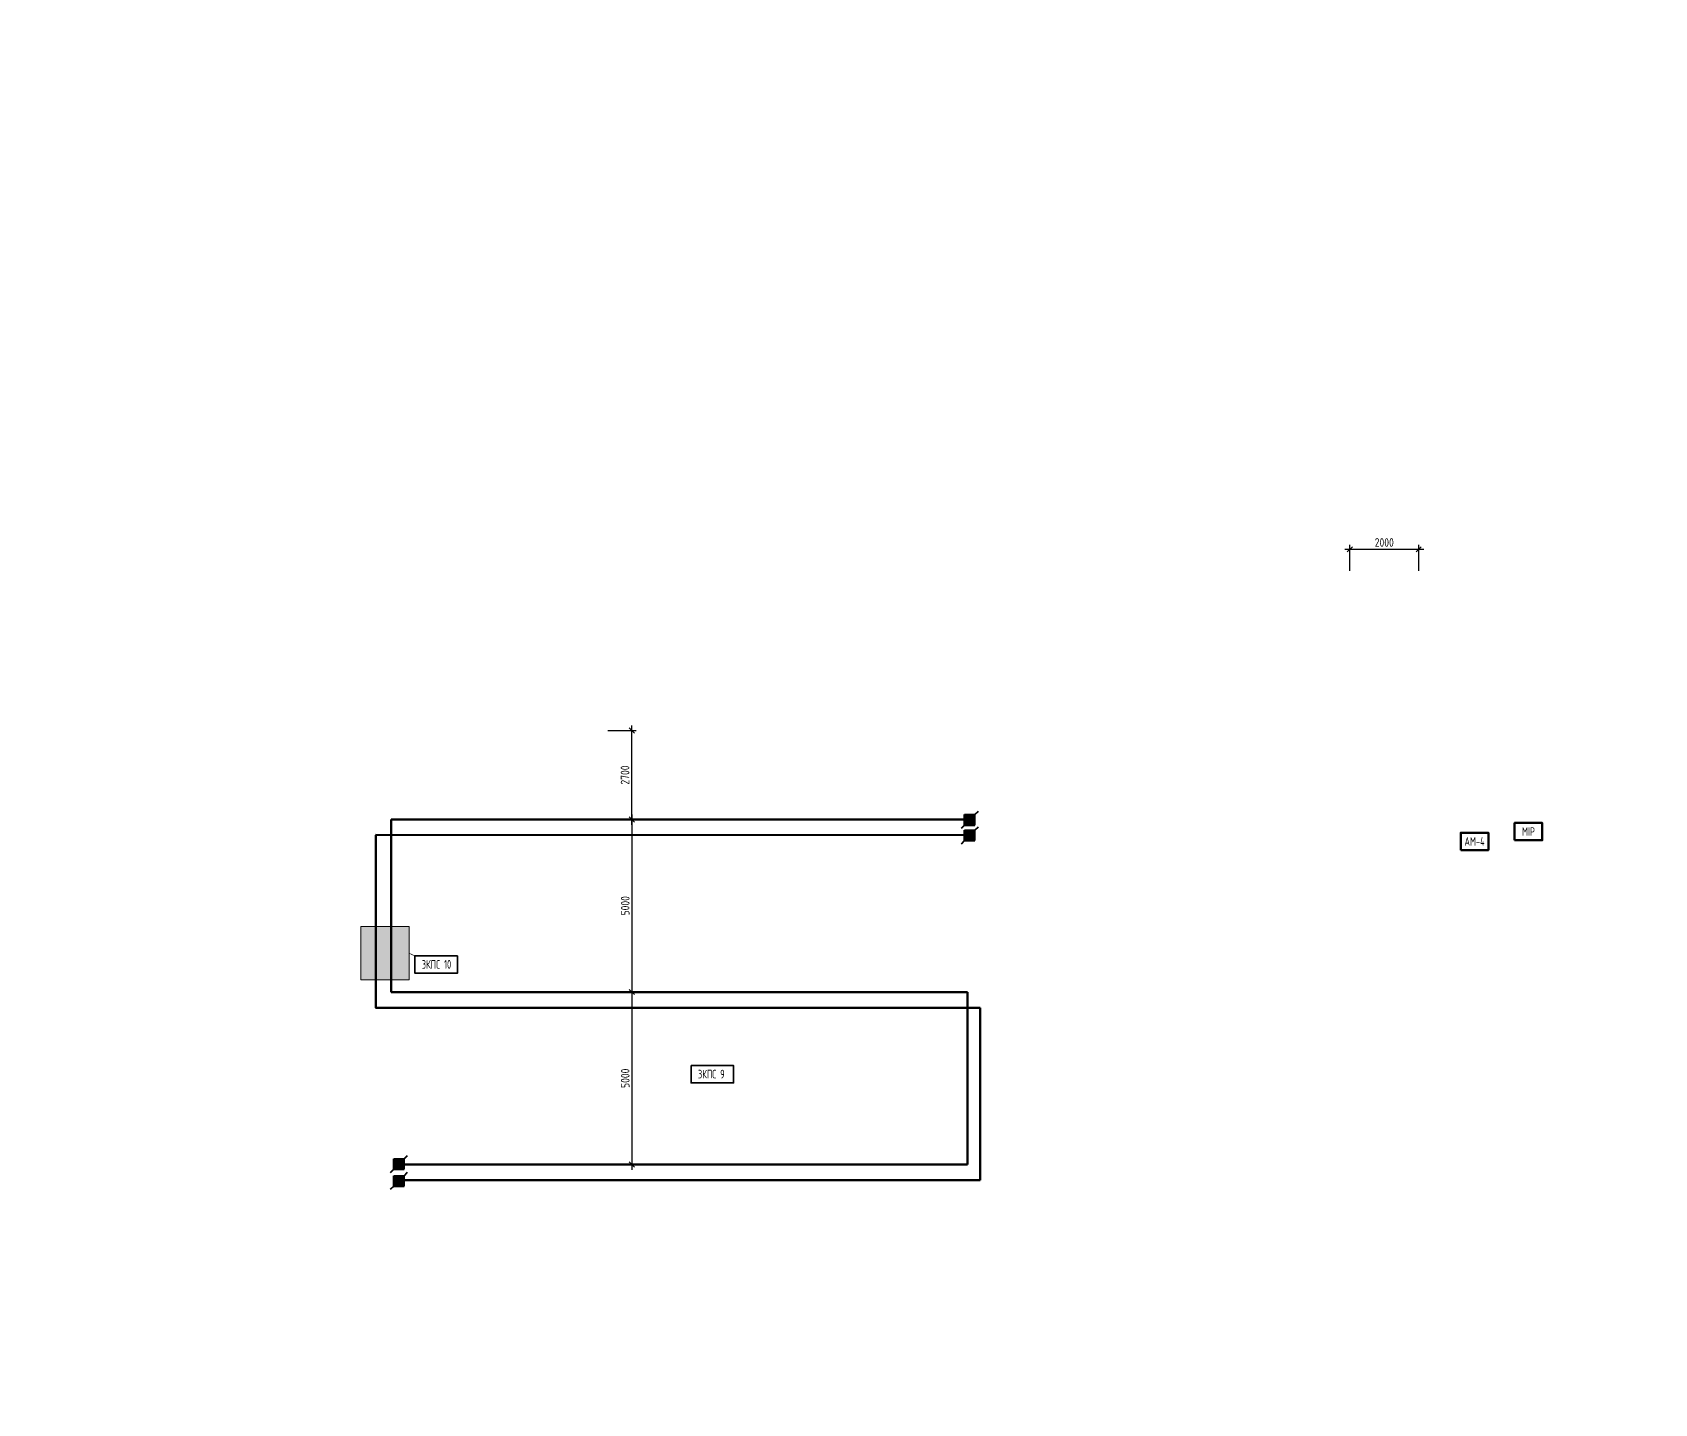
# Model space of a CAD drawing. Header units: millimetres. Extents: x -553547 to 230550, y -59438 to 214451.
# Drawn here: x 57473 to 104479, y 37758 to 77506 of the extents above; entities that cross this region are included whole.
import ezdxf
from ezdxf import colors
from ezdxf.entities.mleader import LeaderData, LeaderLine
from ezdxf.enums import TextEntityAlignment as Align
from ezdxf.math import Vec2, Vec3

# ---------------------------------------------------------------- set-up
doc = ezdxf.new("R2010")
doc.units = ezdxf.units.MM
doc.set_wipeout_variables(frame=1)
doc.linetypes.add('Cплошная', pattern=[0])
doc.layers.add('A-HATCH-WALL', color=7, linetype='Continuous')
for name, color, linetype, lineweight in [('FS zone', 94, 'Continuous', 30), ('Адресация СПС', 7, 'Continuous', 25), ('АР_Размеры', 7, 'Continuous', 20), ('АР_Текст', 7, 'Continuous', 20), ('АТ_ПС_ИП_025', 1, 'Continuous', 25), ('ПС_ОБОРУДОВАНИЕ', 1, 'Continuous', 35)]:
    doc.layers.add(name, color=color, linetype=linetype, lineweight=lineweight)
doc.styles.add('GOST 2.304', font='cs_gost2304.shx', dxfattribs={"width": 0.8})
doc.styles.add('GOST type A', font='GOST2304A.ttf')
doc.styles.add('ГОСТ', font='cs_gost2304.shx')
doc.styles.add('ГОСТ 2.304', font='CS_Gost2304.shx')
doc.linetypes.add('зигзаг', pattern='A,0.00254,-5.08,[131,ltypeshp.shx,S=5.08,R=0,X=-5.08,Y=0],-10.16,[131,ltypeshp.shx,S=5.08,R=180,X=5.08,Y=0],-5.08', length=20.32254)
doc.dimstyles.new('100 Ариал', dxfattribs={"dimscale": 100, "dimtxt": 2.5, "dimasz": 1.5, "dimexe": 1.25, "dimexo": 0.625, "dimtad": 1, "dimdec": 0, "dimrnd": 0.001, "dimtxsty": 'ГОСТ', "dimblk": 'OBLIQUE', "dimcen": 1.5, "dimdle": 1.5, "dimclrt": 256, "dimadec": 0, "dimazin": 2, "dimtfac": 0.75, "dimtdec": 0, "dimtmove": 1, "dimatfit": 3, "dimfxl": 7, "dimfxlon": 1, "dimtolj": 1, "dimarcsym": 2})

# ---------------------------------------------------------------- blocks, each defined once
blk = doc.blocks.new('_Oblique')
at = {"color": 0, "linetype": 'ByBlock', "lineweight": -2}
blk.add_line((-0.5, -0.5), (0.5, 0.5), dxfattribs=at)
blk = doc.blocks.new('*D19')
at = {"layer": 'Defpoints', "color": 0, "lineweight": 30, "ltscale": 100, "transparency": 16777216}
for p in [(74082, 57269), (74843, 57269), (73923, 54689)]:
    blk.add_point(p, dxfattribs=at)
at = {"layer": 'АР_Текст', "color": 0, "lineweight": -2, "ltscale": 100, "transparency": 16777216}
for p, q in [((74843, 54539), (74843, 57419)), ((74145, 57269), (74968, 57269)), ((74143, 54689), (74968, 54689))]:
    blk.add_line(p, q, dxfattribs=at)
at = {"layer": 'АР_Текст', "color": 0, "lineweight": -2, "ltscale": 100, "transparency": 16777216, "xscale": 150, "yscale": 150, "zscale": 150}
for p, rotation in [((74843, 57269), 90), ((74843, 54689), 270)]:
    blk.add_blockref('_Oblique', p, dxfattribs=dict(at, rotation=rotation))
at = {"layer": 'АР_Текст', "ltscale": 100, "transparency": 16777216, "insert": (74646, 55979), "char_height": 250, "attachment_point": 5, "rotation": 90, "style": 'ГОСТ'}
blk.add_mtext('\\A1;2700', dxfattribs=at)
blk = doc.blocks.new('*D20')
at = {"layer": 'Defpoints', "color": 0, "lineweight": 30, "ltscale": 100, "transparency": 16777216}
for p in [(74843, 54689), (74843, 49688), (74844, 49688)]:
    blk.add_point(p, dxfattribs=at)
at = {"layer": 'АР_Текст', "color": 0, "lineweight": -2, "ltscale": 100, "transparency": 16777216}
for p, q in [((74843, 54839), (74843, 49538)), ((74843, 54689), (74968, 54689)), ((74843, 49688), (74718, 49688))]:
    blk.add_line(p, q, dxfattribs=at)
at = {"layer": 'АР_Текст', "color": 0, "lineweight": -2, "ltscale": 100, "transparency": 16777216, "xscale": 150, "yscale": 150, "zscale": 150}
for p, rotation in [((74843, 54689), 90), ((74843, 49688), 270)]:
    blk.add_blockref('_Oblique', p, dxfattribs=dict(at, rotation=rotation))
at = {"layer": 'АР_Текст', "ltscale": 100, "transparency": 16777216, "insert": (74651, 52189), "char_height": 250, "attachment_point": 5, "rotation": 90, "style": 'ГОСТ'}
blk.add_mtext('\\A1;5000', dxfattribs=at)
blk = doc.blocks.new('*D21')
at = {"layer": 'Defpoints', "color": 0, "lineweight": 30, "ltscale": 100, "transparency": 16777216}
for p in [(74843, 49688), (74843, 44688), (74851, 44688)]:
    blk.add_point(p, dxfattribs=at)
at = {"layer": 'АР_Текст', "color": 0, "lineweight": -2, "ltscale": 100, "transparency": 16777216}
for p, q in [((74843, 49838), (74843, 44538)), ((74843, 49688), (74968, 49688)), ((74843, 44688), (74718, 44688))]:
    blk.add_line(p, q, dxfattribs=at)
at = {"layer": 'АР_Текст', "color": 0, "lineweight": -2, "ltscale": 100, "transparency": 16777216, "xscale": 150, "yscale": 150, "zscale": 150}
for p, rotation in [((74843, 49688), 90), ((74843, 44688), 270)]:
    blk.add_blockref('_Oblique', p, dxfattribs=dict(at, rotation=rotation))
at = {"layer": 'АР_Текст', "ltscale": 100, "transparency": 16777216, "insert": (74651, 47188), "char_height": 250, "attachment_point": 5, "rotation": 90, "style": 'ГОСТ'}
blk.add_mtext('\\A1;5000', dxfattribs=at)
blk = doc.blocks.new('коммутационная коробка')
at = {"lineweight": 40, "ltscale": 100, "true_color": 0xffffff, "transparency": 33554687}
h = blk.add_hatch(color=7, dxfattribs=at)
h.dxf.hatch_style = 1
h.paths.add_polyline_path([(3746, -386207), (3446, -386207), (3446, -386507), (3746, -386507)])
at = {"layer": 'Адресация СПС', "color": 1, "lineweight": 40, "ltscale": 100}
for points in [[(3446, -386207), (3746, -386207)], [(3446, -386507), (3446, -386207)], [(3746, -386207), (3846, -386107)], [(3746, -386507), (3746, -386207)], [(3446, -386507), (3346, -386607)], [(3446, -386507), (3746, -386507)]]:
    blk.add_lwpolyline(points, dxfattribs=at)
blk = doc.blocks.new('*D27')
at = {"layer": 'Defpoints', "color": 0, "lineweight": 30, "ltscale": 100, "transparency": 16777216}
for p in [(97644, 62524), (95650, 61839), (97644, 61839)]:
    blk.add_point(p, dxfattribs=at)
at = {"layer": 'АР_Размеры', "color": 0, "lineweight": -2, "ltscale": 100, "transparency": 16777216}
for p, q in [((95500, 62524), (97794, 62524)), ((95650, 61901), (95650, 62649)), ((97644, 61901), (97644, 62649))]:
    blk.add_line(p, q, dxfattribs=at)
at = {"layer": 'АР_Размеры', "color": 0, "lineweight": -2, "ltscale": 100, "transparency": 16777216, "xscale": 150, "yscale": 150, "zscale": 150, "rotation": 180}
blk.add_blockref('_Oblique', (95650, 62524), dxfattribs=at)
at = {"layer": 'АР_Размеры', "color": 0, "lineweight": -2, "ltscale": 100, "transparency": 16777216, "xscale": 150, "yscale": 150, "zscale": 150}
blk.add_blockref('_Oblique', (97644, 62524), dxfattribs=at)
at = {"layer": 'АР_Размеры', "ltscale": 100, "transparency": 16777216, "insert": (96647, 62721), "char_height": 250, "attachment_point": 5, "style": 'ГОСТ'}
blk.add_mtext('\\A1;2000', dxfattribs=at)
blk = doc.blocks.new('*U71')
at = {"color": 7, "linetype": 'Cплошная', "lineweight": 50}
blk.add_wipeout([(-8, 5), (-8, 0), (0, 0), (0, 5)], dxfattribs=at)
at = {"color": 0, "linetype": 'Continuous', "lineweight": -2}
blk.add_lwpolyline([(-8, -0.03), (0, -0.03), (0, 4.97), (-8, 4.97)], close=True, dxfattribs=at)
at = {"color": 0, "linetype": 'Continuous', "style": 'ГОСТ 2.304', "width": 0.8, "flags": 4}
blk.add_attdef('НАДПИСЬ', text='', height=2.5, dxfattribs=at).set_placement((-4, 2.47), align=Align.MIDDLE_CENTER)
blk = doc.blocks.new('*U73')
at = {"color": 7, "linetype": 'Cплошная', "lineweight": 50}
blk.add_wipeout([(-8, 5), (-8, 0), (0, 0), (0, 5)], dxfattribs=at)
at = {"color": 0, "linetype": 'Continuous', "lineweight": -2}
blk.add_lwpolyline([(-8, -0.03), (0, -0.03), (0, 4.97), (-8, 4.97)], close=True, dxfattribs=at)
at = {"color": 0, "linetype": 'Continuous', "style": 'ГОСТ 2.304', "width": 0.8, "flags": 4}
blk.add_attdef('НАДПИСЬ', text='', height=2.5, dxfattribs=at).set_placement((-4, 2.47), align=Align.MIDDLE_CENTER)
blk = doc.blocks.new('АР')
at = {"color": 252}
ml = blk.add_multileader_mtext('Standard', dxfattribs=at)
ml.set_content('0,000', color=252, style='GOST type A')
ml.set_leader_properties(color=256)
ml.build(insert=Vec2(0, 0))
ml.multileader.update_dxf_attribs({"has_dogleg": 0, "has_text_frame": 1, "text_left_attachment_type": 7, "text_right_attachment_type": 6, "dogleg_length": 0, "arrow_head_size": 200})
ctx = ml.context
ctx.base_point, ctx.char_height, ctx.arrow_head_size, ctx.landing_gap_size, ctx.plane_origin = Vec3(649404.1, -245448.8), 250, 200, 50, Vec3(-514199.9, -248177.5)
ctx.left_attachment, ctx.right_attachment = 7, 6
notes = []
notes.append((ctx, [(0, (0, 0, 0), (0, 0), (1, 0), 1, [])]))
ctx.mtext.insert, ctx.mtext.flow_direction = Vec3(649454.1, -245161.3), 5
ml = blk.add_multileader_mtext('Standard', dxfattribs=at)
ml.set_content('0,000', color=252, style='GOST type A')
ml.set_leader_properties(color=256)
ml.build(insert=Vec2(0, 0))
ml.multileader.update_dxf_attribs({"has_dogleg": 0, "has_text_frame": 1, "text_left_attachment_type": 7, "text_right_attachment_type": 6, "dogleg_length": 0, "arrow_head_size": 200})
ctx = ml.context
ctx.base_point, ctx.char_height, ctx.arrow_head_size, ctx.landing_gap_size, ctx.plane_origin = Vec3(641715.8, -241787.5), 250, 200, 50, Vec3(-521888.2, -239063.6)
ctx.left_attachment, ctx.right_attachment = 7, 6
notes.append((ctx, [(0, (0, 0, 0), (0, 0), (1, 0), 1, [])]))
ctx.mtext.insert, ctx.mtext.flow_direction = Vec3(641765.8, -241500), 5
ml = blk.add_multileader_mtext('Standard', dxfattribs=at)
ml.set_content('-0,020', color=252, style='GOST type A')
ml.set_leader_properties(color=256)
ml.build(insert=Vec2(0, 0))
ml.multileader.update_dxf_attribs({"has_dogleg": 0, "has_text_frame": 1, "text_left_attachment_type": 7, "text_right_attachment_type": 6, "dogleg_length": 0, "arrow_head_size": 200})
ctx = ml.context
ctx.base_point, ctx.char_height, ctx.arrow_head_size, ctx.landing_gap_size, ctx.plane_origin = Vec3(677883.5, -235529.3), 250, 200, 50, Vec3(-485627.9, -231830.1)
ctx.left_attachment, ctx.right_attachment = 7, 6
notes.append((ctx, [(0, (0, 0, 0), (0, 0), (1, 0), 1, [])]))
ctx.mtext.insert, ctx.mtext.flow_direction = Vec3(677933.5, -235241.8), 5
ml = blk.add_multileader_mtext('Standard', dxfattribs=at)
ml.set_content('0,000', color=252, style='GOST type A')
ml.set_leader_properties(color=256)
ml.build(insert=Vec2(0, 0))
ml.multileader.update_dxf_attribs({"has_dogleg": 0, "has_text_frame": 1, "text_left_attachment_type": 7, "text_right_attachment_type": 6, "dogleg_length": 0, "arrow_head_size": 200})
ctx = ml.context
ctx.base_point, ctx.char_height, ctx.arrow_head_size, ctx.landing_gap_size, ctx.plane_origin = Vec3(656104.7, -253706.8), 250, 200, 50, Vec3(-507499.3, -250982.9)
ctx.left_attachment, ctx.right_attachment = 7, 6
notes.append((ctx, [(0, (0, 0, 0), (0, 0), (1, 0), 1, [])]))
ctx.mtext.insert, ctx.mtext.flow_direction = Vec3(656154.7, -253419.3), 5
ml = blk.add_multileader_mtext('Standard', dxfattribs=at)
ml.set_content('0,000', color=252, style='GOST type A')
ml.set_leader_properties(color=256)
ml.build(insert=Vec2(0, 0))
ml.multileader.update_dxf_attribs({"has_dogleg": 0, "has_text_frame": 1, "text_left_attachment_type": 7, "text_right_attachment_type": 6, "dogleg_length": 0, "arrow_head_size": 200})
ctx = ml.context
ctx.base_point, ctx.char_height, ctx.arrow_head_size, ctx.landing_gap_size, ctx.plane_origin = Vec3(674120.3, -254449.4), 250, 200, 50, Vec3(-489483.8, -251725.5)
ctx.left_attachment, ctx.right_attachment = 7, 6
notes.append((ctx, [(0, (0, 0, 0), (0, 0), (1, 0), 1, [])]))
ctx.mtext.insert, ctx.mtext.flow_direction = Vec3(674170.3, -254161.9), 5
ml = blk.add_multileader_mtext('Standard', dxfattribs=at)
ml.set_content('0,000', color=252, style='GOST type A')
ml.set_leader_properties(color=256)
ml.build(insert=Vec2(0, 0))
ml.multileader.update_dxf_attribs({"has_dogleg": 0, "has_text_frame": 1, "text_left_attachment_type": 7, "text_right_attachment_type": 6, "dogleg_length": 0, "arrow_head_size": 200})
ctx = ml.context
ctx.base_point, ctx.char_height, ctx.arrow_head_size, ctx.landing_gap_size, ctx.plane_origin = Vec3(683757.5, -246454.6), 250, 200, 50, Vec3(-479846.5, -243730.6)
ctx.left_attachment, ctx.right_attachment = 7, 6
notes.append((ctx, [(0, (0, 0, 0), (0, 0), (1, 0), 1, [])]))
ctx.mtext.insert, ctx.mtext.flow_direction = Vec3(683807.5, -246167), 5
ml = blk.add_multileader_mtext('Standard', dxfattribs=at)
ml.set_content('0,000', color=252, style='GOST type A')
ml.set_leader_properties(color=256)
ml.build(insert=Vec2(0, 0))
ml.multileader.update_dxf_attribs({"has_dogleg": 0, "has_text_frame": 1, "text_left_attachment_type": 7, "text_right_attachment_type": 6, "dogleg_length": 0, "arrow_head_size": 200})
ctx = ml.context
ctx.base_point, ctx.char_height, ctx.arrow_head_size, ctx.landing_gap_size, ctx.plane_origin = Vec3(643346.8, -237132.2), 250, 200, 50, Vec3(-520257.3, -234408.2)
ctx.left_attachment, ctx.right_attachment = 7, 6
notes.append((ctx, [(0, (0, 0, 0), (0, 0), (1, 0), 1, [])]))
ctx.mtext.insert, ctx.mtext.flow_direction = Vec3(643396.8, -236844.6), 5
ml = blk.add_multileader_mtext('Standard', dxfattribs=at)
ml.set_content('+0,100', color=252, style='GOST type A')
ml.set_leader_properties(color=256)
ml.build(insert=Vec2(0, 0))
ml.multileader.update_dxf_attribs({"has_dogleg": 0, "has_text_frame": 1, "text_left_attachment_type": 7, "text_right_attachment_type": 6, "dogleg_length": 0, "arrow_head_size": 200})
ctx = ml.context
ctx.base_point, ctx.char_height, ctx.arrow_head_size, ctx.landing_gap_size, ctx.plane_origin = Vec3(670361, -237807.4), 250, 200, 50, Vec3(-493243.1, -235083.5)
ctx.left_attachment, ctx.right_attachment = 7, 6
notes.append((ctx, [(0, (0, 0, 0), (0, 0), (1, 0), 1, [])]))
ctx.mtext.insert, ctx.mtext.flow_direction = Vec3(670411, -237519.9), 5
ml = blk.add_multileader_mtext('Standard', dxfattribs=at)
ml.set_content('+0,600', color=252, style='GOST type A')
ml.set_leader_properties(color=256)
ml.build(insert=Vec2(0, 0))
ml.multileader.update_dxf_attribs({"has_dogleg": 0, "has_text_frame": 1, "text_left_attachment_type": 7, "text_right_attachment_type": 6, "dogleg_length": 0, "arrow_head_size": 200})
ctx = ml.context
ctx.base_point, ctx.char_height, ctx.arrow_head_size, ctx.landing_gap_size, ctx.plane_origin = Vec3(651984.7, -241980.5), 250, 200, 50, Vec3(-511405.9, -240931)
ctx.left_attachment, ctx.right_attachment = 7, 6
notes.append((ctx, [(0, (0, 0, 0), (0, 0), (1, 0), 1, [])]))
ctx.mtext.insert, ctx.mtext.flow_direction = Vec3(652034.7, -241693), 5
ml = blk.add_multileader_mtext('Standard', dxfattribs=at)
ml.set_content('-0,100', color=252, style='GOST type A')
ml.set_leader_properties(color=256)
ml.build(insert=Vec2(0, 0))
ml.multileader.update_dxf_attribs({"has_dogleg": 0, "has_text_frame": 1, "text_left_attachment_type": 7, "text_right_attachment_type": 6, "dogleg_length": 0, "arrow_head_size": 200})
ctx = ml.context
ctx.base_point, ctx.char_height, ctx.arrow_head_size, ctx.landing_gap_size, ctx.plane_origin = Vec3(648501.3, -240196.6, 75705.6), 250, 200, 50, Vec3(-514889.3, -239147.1, 75705.6)
ctx.left_attachment, ctx.right_attachment = 7, 6
notes.append((ctx, [(0, (0, 0, 0), (0, 0), (1, 0), 1, [])]))
ctx.mtext.insert, ctx.mtext.flow_direction = Vec3(648551.3, -239909, 75705.6), 5
for ctx, leaders in notes:
    for number, flags, end, landing, length, lines in leaders:
        leader = LeaderData()
        leader.index, (leader.has_last_leader_line, leader.has_dogleg_vector, leader.attachment_direction) = number, flags
        leader.last_leader_point, leader.dogleg_vector, leader.dogleg_length = Vec3(end), Vec3(landing), length
        for number, points, colour, breaks in lines:
            line = LeaderLine()
            line.index, line.vertices, line.color, line.breaks = number, Vec3.list(points), colors.encode_raw_color(colour), breaks
            leader.lines.append(line)
        ctx.leaders.append(leader)

msp = doc.modelspace()

# ---------------------------------------------------------------- hatches: boundary and pattern name
at = {"layer": 'A-HATCH-WALL', "lineweight": 0, "ltscale": 100, "true_color": 0xff9933, "transparency": 33554470}
h = msp.add_hatch(color=30, dxfattribs=at)
h.dxf.hatch_style = 1
h.paths.add_polyline_path([(68387.415, 51586.725), (66985.453, 51586.725), (66985.453, 50045.353), (68387.415, 50045.353)])

# ---------------------------------------------------------------- linework, layer by layer
at = {"layer": 'FS zone', "color": 7, "lineweight": 35}
for points in [[(68556.801, 50736.953), (69790.005, 50736.953), (69790.005, 50232.989), (68556.801, 50232.989)], [(76559.746, 47555.785), (77792.95, 47555.785), (77792.95, 47051.821), (76559.746, 47051.821)]]:
    msp.add_lwpolyline(points, close=True, dxfattribs=at)
at = {"layer": 'АР_Размеры', "linetype": 'зигзаг', "lineweight": 50, "ltscale": 10}
for points in [[(84571.09, 44687.92), (68070.882, 44687.92)], [(84939.97, 44234.745), (68070.882, 44234.745)]]:
    msp.add_lwpolyline(points, dxfattribs=at)
at = {"layer": 'ПС_ОБОРУДОВАНИЕ', "color": 0, "lineweight": 0, "ltscale": 100}
msp.add_line((68558.112, 50737.204), (68376.352, 50817.557), dxfattribs=at)
at = {"layer": 'ПС_ОБОРУДОВАНИЕ', "color": 0, "linetype": 'зигзаг', "lineweight": 50, "ltscale": 10}
for points in [[(84571.09, 54687.92), (67865.02, 54687.92)], [(67865.02, 49687.92), (67865.02, 54687.92)], [(84571.09, 54234.745), (67417.436, 54240.878)], [(67420.74, 49234.745), (67420.74, 54234.745)], [(84571.09, 49687.92), (67865.02, 49687.92)], [(84571.09, 44687.92), (84571.09, 49687.92)], [(84939.97, 49234.745), (67414.222, 49234.745)], [(84939.97, 44234.745), (84939.97, 49234.745)]]:
    msp.add_lwpolyline(points, dxfattribs=at)
at = {"layer": 'ПС_ОБОРУДОВАНИЕ', "color": 0, "lineweight": 0, "ltscale": 100}
msp.add_lwpolyline([(66985.453, 51586.725), (68387.415, 51586.725), (68387.415, 50045.353), (66985.453, 50045.353)], close=True, dxfattribs=at)

# ---------------------------------------------------------------- block references
at = {"layer": 'Адресация СПС', "color": 3, "lineweight": 40}
for p in [(81039.749, 441037.187), (81039.749, 440584.012), (64496.942, 431056.015), (64496.942, 430569.578)]:
    msp.add_blockref('коммутационная коробка', p, dxfattribs=at)
at = {"layer": 'АТ_ПС_ИП_025', "color": 1, "lineweight": 50, "transparency": 33554687}
ref = msp.add_blockref('*U73', (101224.855, 54093.242), dxfattribs=dict(at, xscale=100, yscale=100, zscale=100))
ref.add_attrib('НАДПИСЬ', 'MIP', dxfattribs={"layer": '0', "color": 0, "linetype": 'Continuous', "height": 250, "style": 'ГОСТ 2.304', "width": 0.8}).set_placement((100825.175, 54340.026), align=Align.MIDDLE_CENTER)
ref = msp.add_blockref('*U71', (99662.632, 53807.4), dxfattribs=dict(at, xscale=100, yscale=100, zscale=100))
ref.add_attrib('НАДПИСЬ', 'АМ-4', dxfattribs={"layer": '0', "color": 0, "linetype": 'Continuous', "height": 250, "style": 'ГОСТ 2.304', "width": 0.8}).set_placement((99262.952, 54054.183), align=Align.MIDDLE_CENTER)

# ---------------------------------------------------------------- texts
at = {"layer": 'FS zone', "lineweight": 35, "char_height": 250, "attachment_point": 1, "style": 'GOST 2.304'}
for s, width, insert in [('{\\C7;ЗКПС 10}', 1070.18158, (68755.555, 50615.264)), ('{\\C7;ЗКПС 9}', 2475.76971, (76758.499, 47434.096))]:
    msp.add_mtext_dynamic_manual_height_columns(s, width=width, gutter_width=25, heights=[0], dxfattribs=dict(at, insert=insert))

# ---------------------------------------------------------------- dimensions: what is measured, and where the dimension line sits
at = {"layer": 'АР_Размеры', "ltscale": 100}
dim = msp.add_linear_dim(base=(97643.949, 62523.652), p1=(95649.699, 61838.92), p2=(97643.949, 61838.92), text='2000', dimstyle='100 Ариал', dxfattribs=at)
dim.commit()
dim.dimension.update_dxf_attribs({"geometry": '*D27', "text_midpoint": (96646.824, 62720.834)})
at = {"layer": 'АР_Текст', "ltscale": 100}
for base, p1, p2, text, picture, middle in [((74843.405, 57269.007), (73923.463, 54689.405), (74082.405, 57269.007), '2700', '*D19', (74646.222, 55979.206)), ((74843.405, 49687.92), (74843.405, 54689.405), (74844.456, 49687.92), '5000', '*D20', (74650.727, 52188.662))]:
    dim = msp.add_linear_dim(base=base, p1=p1, p2=p2, angle=90, text=text, dimstyle='100 Ариал', dxfattribs=at)
    dim.commit()
    dim.dimension.update_dxf_attribs({"geometry": picture, "text_midpoint": middle})
dim = msp.add_linear_dim(base=(74843.405, 44687.92), p1=(74843.405, 49687.92), p2=(74850.503, 44687.92), angle=90, dimstyle='100 Ариал', dxfattribs=at)
dim.commit()
dim.dimension.update_dxf_attribs({"geometry": '*D21', "text_midpoint": (74650.727, 47187.92)})

# ---------------------------------------------------------------- next in the draw order: block references
at = {"layer": 'АР_Размеры', "color": 18, "true_color": 0x000000}
for p in [(-553547.366, 214451.275), (-485509.064, 206951.83)]:
    msp.add_blockref('АР', p, dxfattribs=at)

doc.saveas('drawing.dxf')
